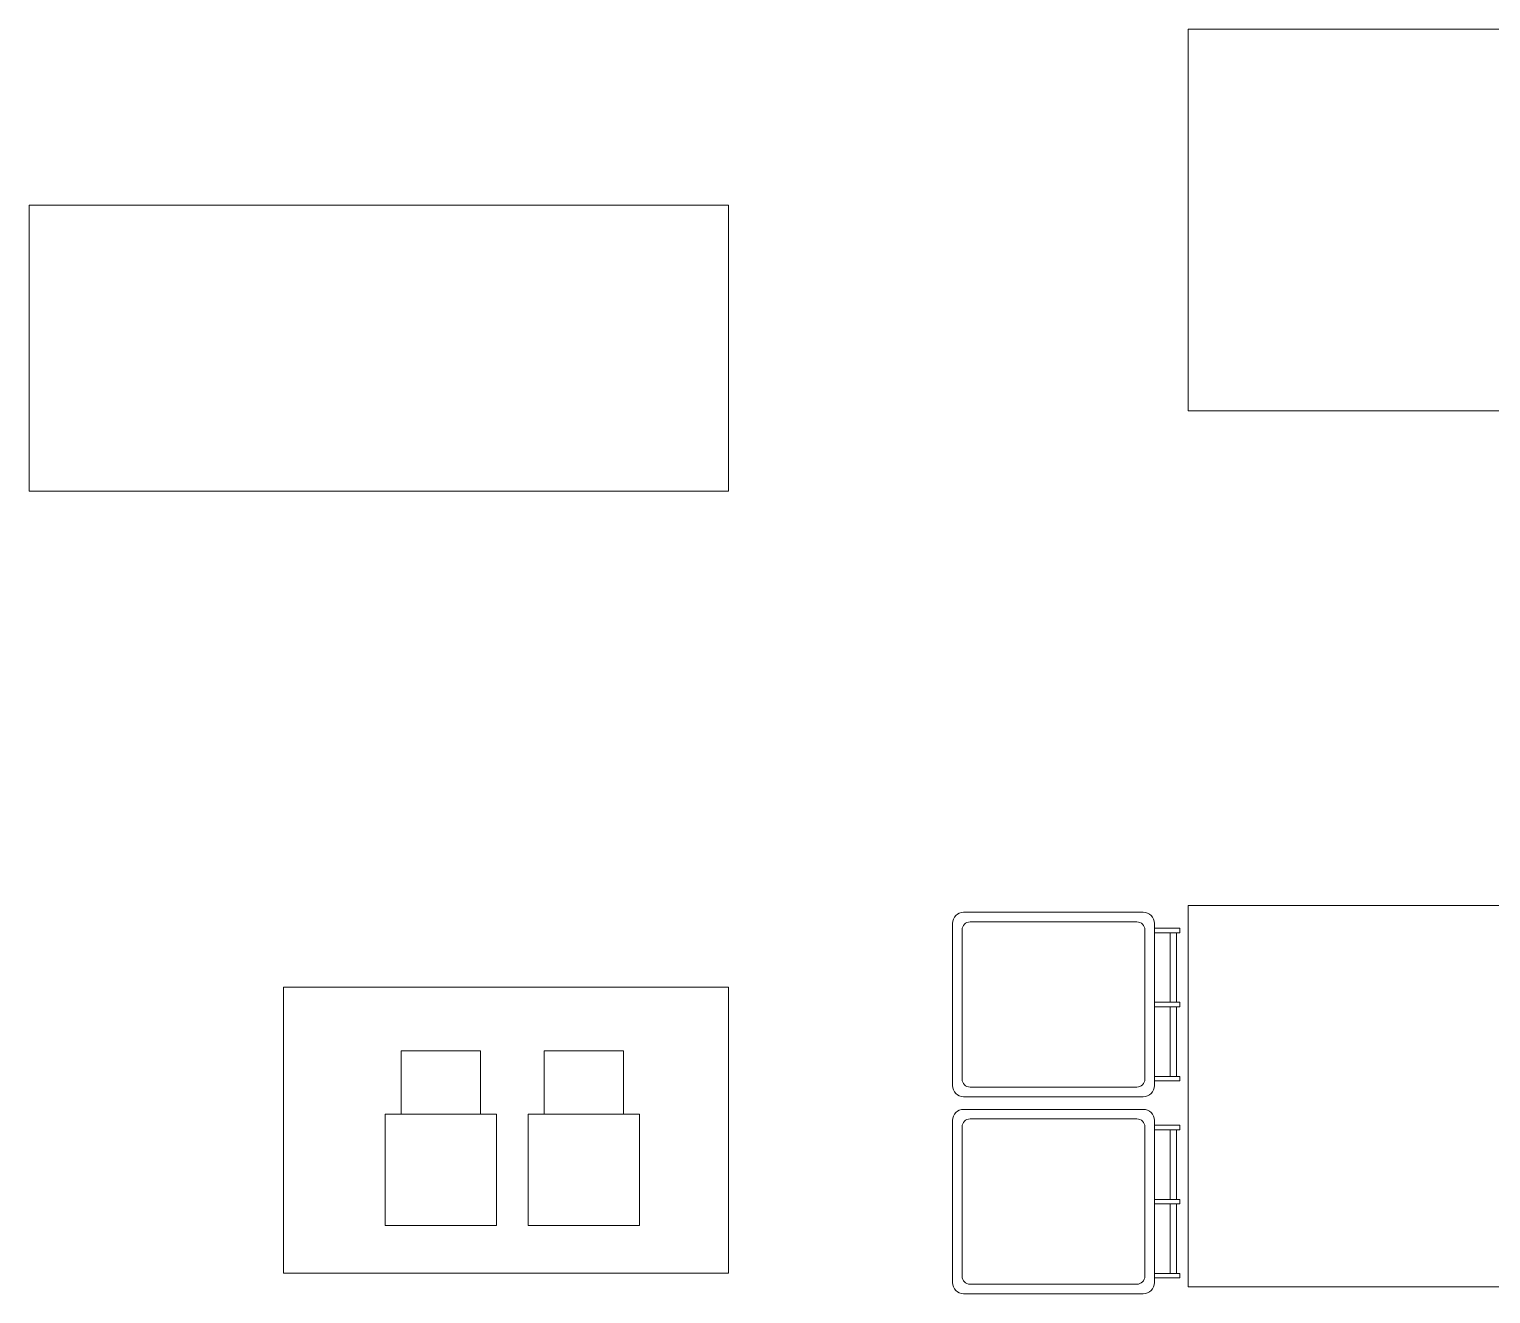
# Model space of a CAD drawing. Header units: millimetres. Extents: x -64292 to 329, y -3854 to 56761.
# Drawn here: x -18939 to -14341, y 20209 to 24187 of the extents above; entities that cross this region are included whole.
import ezdxf

# ---------------------------------------------------------------- set-up
doc = ezdxf.new("R2010")
doc.units = ezdxf.units.MM
doc.header["$MEASUREMENT"] = 0
for name, color, linetype, lineweight in [('A-GENM', 13, 'Continuous', 13), ('E-ELEC-EQPM', 71, 'Continuous', 13), ('I-FURN', 30, 'Continuous', 13)]:
    doc.layers.add(name, color=color, linetype=linetype, lineweight=lineweight)

# ---------------------------------------------------------------- blocks, each defined once
blk = doc.blocks.new('Wheelie Bin_All Sizes - 240L Standard-2272562-GA PLAN - LEVEL 11')
at = {"layer": 'A-GENM'}
for p, q in [((-226, 357.5), (-240, 357.5)), ((-240, 325.5), (-240, 357.5)), ((-240, 277.5), (-240, 325.5)), ((-226, 357.5), (-226, 325.5)), ((-7, 347.5), (-226, 347.5)), ((-226, 327.5), (-7, 327.5)), ((-226, 325.5), (-226, 277.5)), ((7, 357.5), (-7, 357.5)), ((-7, 325.5), (-7, 357.5)), ((-7, 277.5), (-7, 325.5)), ((7, 357.5), (7, 325.5)), ((226, 347.5), (7, 347.5)), ((7, 327.5), (226, 327.5)), ((7, 325.5), (7, 277.5)), ((240, 357.5), (226, 357.5)), ((226, 325.5), (226, 357.5)), ((226, 277.5), (226, 325.5)), ((240, 357.5), (240, 325.5)), ((240, 325.5), (240, 277.5)), ((255, 277.5), (-255, 277.5)), ((-240, 277.5), (-226, 277.5)), ((-7, 277.5), (7, 277.5)), ((240, 277.5), (226, 277.5)), ((-290, 242.5), (-290, -322.5)), ((235, 247.5), (-235, 247.5)), ((290, -322.5), (290, 242.5)), ((-260, 222.5), (-260, -302.5)), ((260, -302.5), (260, 222.5)), ((-255, -357.5), (255, -357.5)), ((-235, -327.5), (235, -327.5))]:
    blk.add_line(p, q, dxfattribs=at)
for centre, radius, start, end in [((-255, 242.5), 35, 90, 180), ((255, 242.5), 35, 360, 90), ((-235, 222.5), 25, 90, 180), ((235, 222.5), 25, 360, 90), ((-235, -302.5), 25, 180, 270), ((235, -302.5), 25, 270, 360), ((-255, -322.5), 35, 180, 270), ((255, -322.5), 35, 270, 360)]:
    blk.add_arc(centre, radius, start, end, dxfattribs=at)
blk = doc.blocks.new('ULTIMAKER_3DPRINTER - ULTIMAKER_3DPRINTER 3-9001074-GA PLAN - LEVEL 11')
at = {"layer": 'E-ELEC-EQPM'}
for p, q in [((125, 375), (-125, 375)), ((-125, 375), (-125, 175)), ((125, 175), (125, 375)), ((175, 175), (-175, 175)), ((-175, 175), (-175, -175)), ((175, -175), (175, 175)), ((-175, -175), (175, -175))]:
    blk.add_line(p, q, dxfattribs=at)
blk = doc.blocks.new('Existing Furniture_High Meeting Table-2200x900_ET6 - ET6-9893796-GA PLAN - LEVEL 11')
at = {"layer": 'I-FURN'}
for p, q in [((2200, 900), (0, 900)), ((0, 900), (0, 0)), ((2200, 0), (2200, 900)), ((0, 0), (2200, 0))]:
    blk.add_line(p, q, dxfattribs=at)
blk = doc.blocks.new('Existing Furniture_High Meeting Table-1400x900_ET7 - ET7-9894611-GA PLAN - LEVEL 11')
at = {"layer": 'I-FURN'}
for p, q in [((0, 900), (0, 0)), ((1400, 900), (0, 900)), ((1400, 0), (1400, 900)), ((0, 0), (1400, 0))]:
    blk.add_line(p, q, dxfattribs=at)
blk = doc.blocks.new('New Furniture_Team Table_NT1 - NT1-9512384-GA PLAN - LEVEL 11')
at = {"layer": 'I-FURN'}
for p, q in [((600, 600), (-600, 600)), ((-600, 600), (-600, -600)), ((600, -600), (600, 600)), ((-600, -600), (600, -600))]:
    blk.add_line(p, q, dxfattribs=at)
blk = doc.blocks.new('New Furniture_Team Table_NT1 - NT1-9512428-GA PLAN - LEVEL 11')
at = {"layer": 'I-FURN'}
for p, q in [((-600, 600), (600, 600)), ((-600, -600), (-600, 600)), ((600, 600), (600, -600)), ((600, -600), (-600, -600))]:
    blk.add_line(p, q, dxfattribs=at)

msp = doc.modelspace()

# ---------------------------------------------------------------- block references
at = {"layer": 'A-GENM', "rotation": 269.9999999999993}
for p in [(-15676.6, 21119), (-15676.6, 20499)]:
    msp.add_blockref('Wheelie Bin_All Sizes - 240L Standard-2272562-GA PLAN - LEVEL 11', p, dxfattribs=at)
at = {"layer": 'E-ELEC-EQPM'}
for p in [(-17643.9, 20598.5), (-17193.9, 20598.5)]:
    msp.add_blockref('ULTIMAKER_3DPRINTER - ULTIMAKER_3DPRINTER 3-9001074-GA PLAN - LEVEL 11', p, dxfattribs=at)
at = {"layer": 'I-FURN'}
for name, p, rotation in [('New Furniture_Team Table_NT1 - NT1-9512384-GA PLAN - LEVEL 11', (-14692.7, 23587.2), 270.0000000000001), ('Existing Furniture_High Meeting Table-2200x900_ET6 - ET6-9893796-GA PLAN - LEVEL 11', (-16738.8, 23633.5), 180), ('New Furniture_Team Table_NT1 - NT1-9512428-GA PLAN - LEVEL 11', (-14692.7, 20830.6), 89.99999999999955)]:
    msp.add_blockref(name, p, dxfattribs=dict(at, rotation=rotation))
msp.add_blockref('Existing Furniture_High Meeting Table-1400x900_ET7 - ET7-9894611-GA PLAN - LEVEL 11', (-18138.8, 20273.5), dxfattribs=at)

doc.saveas('drawing.dxf')
